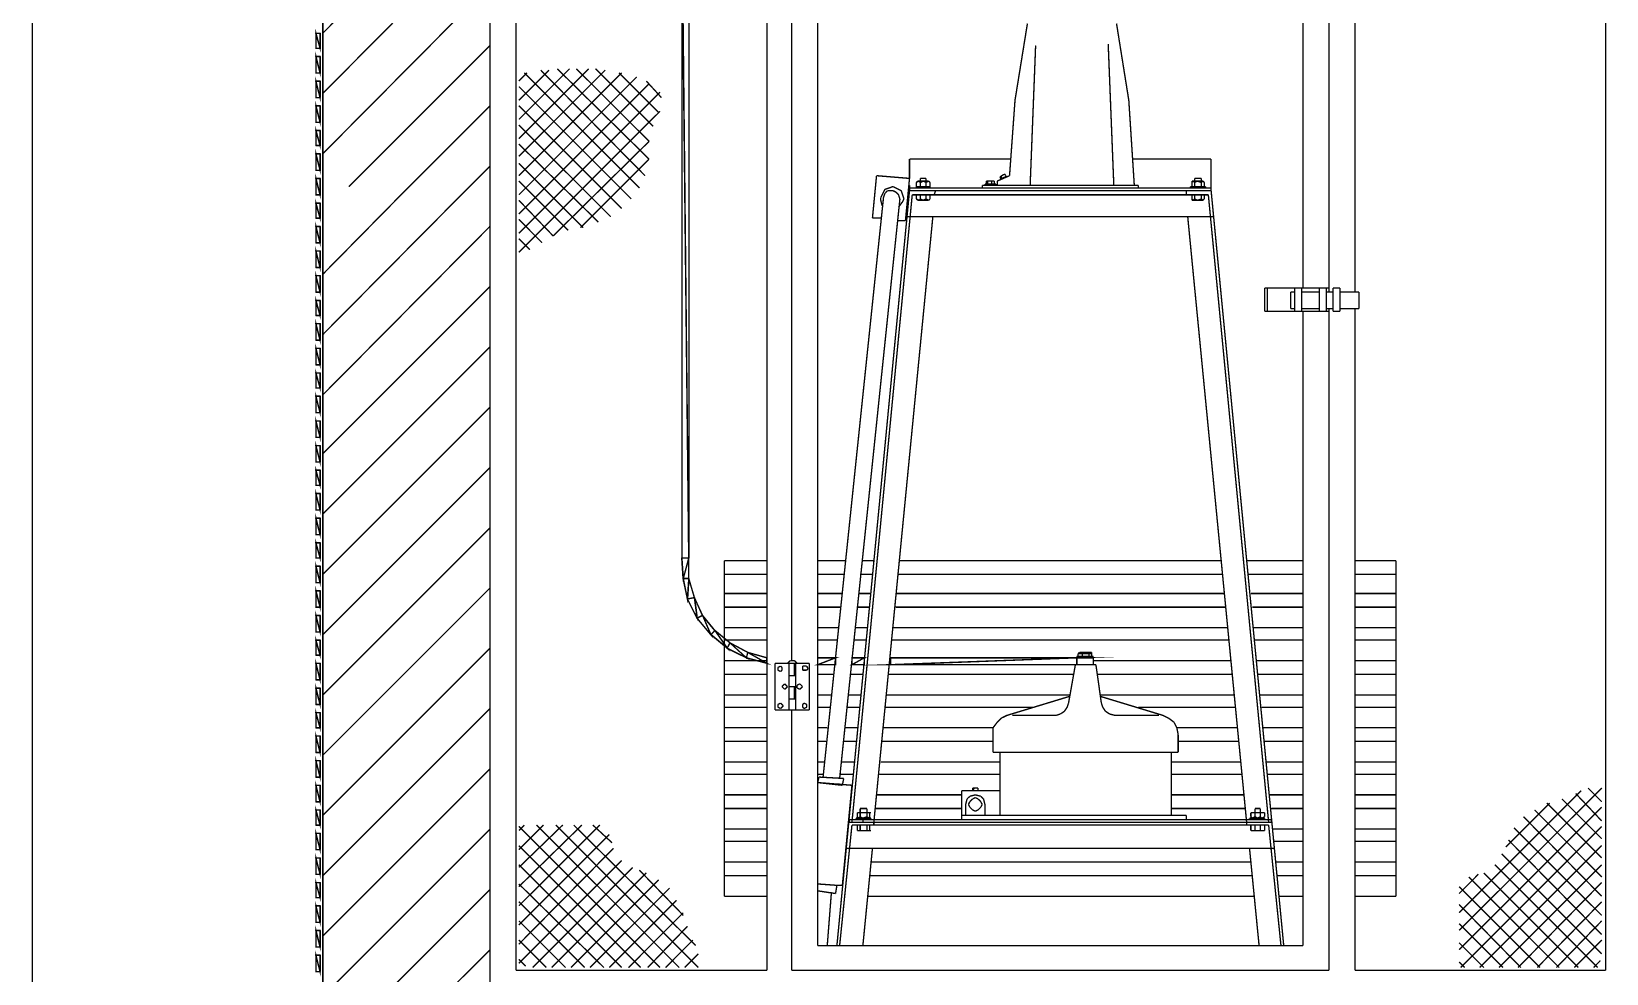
# Model space of a CAD drawing. Header units: metres. Extents: x -593 to 248, y 430 to 1024.
# Drawn here: x -291.3 to -242.57, y 571.13 to 600.28 of the extents above; entities that cross this region are included whole.
import ezdxf

# ---------------------------------------------------------------- set-up
doc = ezdxf.new("R2010")
doc.units = ezdxf.units.M
doc.header["$MEASUREMENT"] = 0
for name, color, linetype in [('C00-00-00-BLACK', 7, 'Continuous'), ('C00-7E-FF', 150, 'Continuous'), ('C00-FF-00', 3, 'Continuous'), ('CFF-00-00', 1, 'Continuous')]:
    doc.layers.add(name, color=color, linetype=linetype)

msp = doc.modelspace()

# ---------------------------------------------------------------- linework, layer by layer
at = {"layer": 'C00-00-00-BLACK', "const_width": 0.0423}
for points in [[(-277.111, 681.527), (-277.111, 568.349)], [(-282.284, 567.33), (-282.284, 670.039)], [(-276.303, 571.23), (-276.303, 621.504)], [(-268.543, 571.23), (-268.543, 621.504)], [(-250.348, 592.214), (-250.348, 621.504)], [(-242.588, 571.23), (-242.588, 621.504)], [(-251.155, 592.214), (-251.155, 612.73)], [(-266.974, 571.995), (-266.974, 611.922)], [(-251.959, 592.341), (-251.959, 611.922)], [(-282.284, 600.223), (-277.111, 605.437)], [(-282.284, 598.36), (-277.111, 603.573)], [(-267.778, 580.81), (-267.778, 603.234)], [(-282.284, 596.495), (-277.111, 601.707)], [(-260.868, 598.146), (-260.484, 600.522)], [(-257.347, 598.146), (-257.727, 600.522)], [(-257.811, 595.518), (-257.984, 599.884)], [(-281.479, 595.477), (-277.111, 599.842)], [(-260.399, 595.518), (-260.23, 599.842)], [(-274.057, 599.122), (-276.219, 596.961)], [(-274.65, 599.122), (-276.219, 597.554)], [(-273.547, 599.08), (-276.219, 596.41)], [(-275.287, 599.08), (-276.219, 598.146)], [(-273.038, 598.995), (-276.219, 595.814)], [(-275.965, 598.995), (-276.219, 598.741)], [(-276.049, 598.995), (-272.489, 595.434)], [(-275.541, 599.08), (-272.316, 595.814)], [(-275.031, 599.122), (-272.19, 596.326)], [(-274.439, 599.122), (-272.19, 596.876)], [(-273.846, 599.122), (-272.063, 597.341)], [(-273.123, 598.995), (-271.893, 597.765)], [(-272.573, 598.868), (-276.219, 595.222)], [(-272.19, 598.657), (-276.219, 594.629)], [(-276.219, 598.572), (-272.742, 595.095)], [(-272.274, 598.741), (-271.808, 598.23)], [(-279.613, 595.477), (-277.111, 597.977)], [(-271.851, 598.402), (-276.219, 594.034)], [(-276.219, 597.977), (-273.038, 594.799)], [(-261.037, 595.814), (-260.868, 598.146)], [(-257.177, 595.518), (-257.347, 598.146)], [(-271.851, 597.807), (-276.219, 593.442)], [(-276.219, 597.384), (-273.377, 594.545)], [(-276.219, 596.792), (-273.758, 594.376)], [(-272.19, 596.876), (-275.158, 593.95)], [(-277.746, 595.477), (-277.111, 596.111)], [(-276.219, 596.196), (-274.227, 594.204)], [(-272.19, 596.326), (-274.312, 594.204)], [(-260.995, 596.326), (-264.132, 596.326)], [(-264.132, 595.73), (-264.132, 596.326)], [(-257.219, 596.326), (-254.8, 596.326)], [(-254.8, 595.434), (-254.8, 596.326)], [(-276.219, 595.647), (-274.692, 594.12)], [(-265.152, 595.814), (-265.279, 594.503)], [(-264.132, 595.73), (-265.152, 595.814)], [(-264.132, 595.73), (-264.259, 594.418)], [(-264.132, 595.434), (-264.132, 595.518)], [(-263.879, 595.647), (-263.922, 595.604)], [(-263.836, 595.647), (-263.922, 595.604)], [(-263.922, 595.604), (-263.922, 595.477)], [(-263.537, 595.647), (-263.879, 595.647)], [(-263.795, 595.604), (-263.836, 595.647)], [(-263.795, 595.73), (-263.795, 595.647)], [(-263.622, 595.73), (-263.795, 595.73)], [(-263.706, 595.647), (-263.795, 595.604)], [(-263.795, 595.604), (-263.795, 595.477)], [(-263.622, 595.604), (-263.706, 595.647)], [(-263.622, 595.73), (-263.622, 595.647)], [(-263.537, 595.647), (-263.622, 595.604)], [(-263.622, 595.604), (-263.622, 595.477)], [(-263.496, 595.604), (-263.537, 595.647)], [(-263.496, 595.604), (-263.537, 595.647)], [(-263.496, 595.604), (-263.496, 595.477)], [(-261.883, 595.518), (-257.049, 595.518)], [(-261.883, 595.518), (-261.883, 595.434)], [(-261.799, 595.561), (-261.799, 595.518)], [(-261.799, 595.561), (-261.46, 595.561)], [(-261.757, 595.561), (-261.757, 595.647)], [(-261.757, 595.647), (-261.714, 595.647)], [(-261.714, 595.647), (-261.757, 595.647)], [(-261.757, 595.647), (-261.546, 595.647)], [(-261.714, 595.561), (-261.714, 595.647)], [(-261.714, 595.647), (-261.587, 595.647)], [(-261.587, 595.647), (-261.587, 595.561)], [(-261.503, 595.647), (-261.587, 595.647)], [(-261.503, 595.647), (-261.546, 595.647)], [(-261.503, 595.561), (-261.503, 595.647)], [(-261.46, 595.561), (-261.46, 595.518)], [(-261.418, 595.647), (-261.037, 595.814)], [(-261.418, 595.518), (-261.418, 595.647)], [(-261.334, 595.773), (-261.207, 595.857)], [(-261.291, 595.688), (-261.334, 595.773)], [(-261.291, 595.73), (-261.334, 595.773)], [(-261.334, 595.773), (-261.291, 595.773)], [(-261.291, 595.773), (-261.291, 595.814)], [(-261.291, 595.73), (-261.164, 595.773)], [(-261.291, 595.773), (-261.291, 595.73)], [(-261.164, 595.857), (-261.207, 595.857)], [(-261.207, 595.773), (-261.207, 595.73)], [(-261.207, 595.73), (-261.207, 595.773)], [(-261.164, 595.814), (-261.164, 595.857)], [(-261.121, 595.773), (-261.164, 595.814)], [(-257.049, 595.518), (-257.049, 595.434)], [(-255.396, 595.604), (-255.396, 595.647)], [(-255.354, 595.647), (-255.396, 595.604)], [(-255.055, 595.647), (-255.396, 595.647)], [(-255.396, 595.604), (-255.396, 595.477)], [(-255.311, 595.604), (-255.354, 595.647)], [(-255.311, 595.73), (-255.311, 595.647)], [(-255.099, 595.73), (-255.311, 595.73)], [(-255.227, 595.647), (-255.311, 595.604)], [(-255.311, 595.604), (-255.311, 595.477)], [(-255.099, 595.604), (-255.227, 595.647)], [(-255.099, 595.73), (-255.099, 595.647)], [(-255.055, 595.647), (-255.099, 595.604)], [(-255.099, 595.604), (-255.099, 595.477)], [(-255.013, 595.604), (-255.055, 595.647)], [(-255.013, 595.604), (-255.055, 595.647)], [(-255.013, 595.604), (-255.013, 595.477)], [(-282.284, 592.765), (-279.613, 595.477)], [(-282.284, 590.899), (-277.746, 595.477)], [(-275.158, 593.95), (-276.219, 595.052)], [(-264.937, 595.138), (-266.806, 577.207)], [(-264.132, 595.35), (-266.378, 571.995)], [(-264.429, 595.095), (-266.294, 577.164)], [(-264.048, 595.222), (-265.913, 575.807)], [(-264.894, 595.391), (-265.021, 595.138)], [(-265.021, 595.138), (-265.021, 595.052)], [(-265.021, 595.052), (-264.98, 594.884)], [(-264.894, 595.265), (-264.937, 595.138)], [(-264.641, 595.477), (-264.894, 595.391)], [(-264.81, 595.35), (-264.894, 595.265)], [(-264.641, 595.35), (-264.81, 595.35)], [(-264.387, 595.35), (-264.641, 595.477)], [(-264.557, 595.307), (-264.641, 595.35)], [(-264.471, 595.222), (-264.557, 595.307)], [(-264.429, 595.095), (-264.471, 595.222)], [(-264.471, 594.841), (-264.345, 595.011)], [(-264.302, 595.095), (-264.387, 595.35)], [(-264.345, 595.011), (-264.302, 595.095)], [(-254.8, 595.434), (-264.132, 595.434)], [(-264.132, 595.434), (-264.132, 595.35)], [(-254.8, 595.35), (-264.132, 595.35)], [(-254.886, 595.222), (-264.048, 595.222)], [(-263.922, 595.477), (-263.879, 595.477)], [(-263.922, 595.477), (-263.836, 595.477)], [(-263.922, 595.477), (-263.922, 595.434)], [(-263.496, 595.477), (-263.922, 595.477)], [(-263.922, 595.222), (-263.496, 595.222)], [(-263.922, 595.095), (-263.922, 595.222)], [(-263.879, 595.052), (-263.922, 595.095)], [(-263.922, 595.095), (-263.836, 595.052)], [(-263.879, 595.052), (-263.537, 595.052)], [(-263.836, 595.477), (-263.795, 595.477)], [(-263.836, 595.052), (-263.795, 595.095)], [(-263.795, 595.477), (-263.706, 595.477)], [(-263.795, 595.095), (-263.795, 595.222)], [(-263.795, 595.095), (-263.706, 595.052)], [(-263.706, 595.477), (-263.622, 595.477)], [(-263.706, 595.052), (-263.622, 595.095)], [(-263.622, 595.477), (-263.537, 595.477)], [(-263.622, 595.095), (-263.622, 595.222)], [(-263.622, 595.095), (-263.537, 595.052)], [(-263.496, 595.477), (-263.537, 595.477)], [(-263.537, 595.477), (-263.496, 595.477)], [(-263.496, 595.095), (-263.537, 595.052)], [(-263.537, 595.052), (-263.496, 595.095)], [(-263.496, 595.477), (-263.496, 595.434)], [(-263.496, 595.095), (-263.496, 595.222)], [(-263.326, 595.35), (-263.367, 595.222)], [(-255.565, 595.35), (-255.565, 595.222)], [(-254.97, 595.477), (-255.438, 595.477)], [(-255.438, 595.477), (-255.438, 595.434)], [(-255.396, 595.477), (-255.354, 595.477)], [(-255.396, 595.477), (-255.354, 595.477)], [(-255.396, 595.222), (-255.013, 595.222)], [(-255.396, 595.095), (-255.396, 595.222)], [(-255.396, 595.095), (-255.354, 595.052)], [(-255.396, 595.095), (-255.396, 595.052)], [(-255.055, 595.052), (-255.396, 595.052)], [(-255.354, 595.477), (-255.311, 595.477)], [(-255.354, 595.052), (-255.311, 595.095)], [(-255.311, 595.477), (-255.227, 595.477)], [(-255.311, 595.095), (-255.311, 595.222)], [(-255.311, 595.095), (-255.227, 595.052)], [(-255.227, 595.477), (-255.099, 595.477)], [(-255.227, 595.052), (-255.099, 595.095)], [(-255.099, 595.477), (-255.055, 595.477)], [(-255.099, 595.095), (-255.099, 595.222)], [(-255.099, 595.095), (-255.055, 595.052)], [(-255.013, 595.477), (-255.055, 595.477)], [(-255.055, 595.477), (-255.013, 595.477)], [(-255.055, 595.052), (-255.013, 595.095)], [(-255.013, 595.095), (-255.055, 595.052)], [(-255.013, 595.095), (-255.013, 595.222)], [(-254.97, 595.477), (-254.97, 595.434)], [(-254.886, 595.222), (-253.02, 575.807)], [(-254.8, 595.434), (-254.8, 595.35)], [(-254.8, 595.35), (-252.554, 571.995)], [(-263.41, 594.545), (-265.236, 575.807)], [(-254.716, 594.545), (-264.218, 594.545)], [(-255.524, 594.545), (-253.701, 575.807)], [(-282.284, 589.033), (-277.111, 594.249)], [(-276.219, 594.46), (-275.5, 593.738)], [(-265.021, 594.503), (-265.279, 594.503)], [(-264.259, 594.418), (-264.514, 594.418)], [(-276.219, 593.865), (-275.88, 593.527)], [(-282.284, 587.212), (-277.111, 592.383)], [(-251.155, 592.341), (-253.147, 592.341)], [(-253.147, 592.341), (-253.147, 591.618)], [(-253.062, 592.341), (-253.062, 591.618)], [(-252.343, 592.214), (-252.343, 591.704)], [(-252.216, 592.214), (-252.343, 592.214)], [(-252.216, 592.341), (-252.216, 591.618)], [(-252.002, 592.341), (-252.002, 591.618)], [(-251.452, 592.214), (-252.002, 592.214)], [(-251.452, 591.618), (-251.452, 592.341)], [(-251.452, 592.341), (-251.239, 592.341)], [(-251.239, 592.341), (-251.239, 591.618)], [(-251.029, 592.214), (-251.239, 592.214)], [(-250.816, 592.341), (-251.029, 592.341)], [(-251.029, 592.341), (-251.029, 591.618)], [(-250.816, 592.341), (-250.816, 591.618)], [(-250.221, 592.214), (-250.816, 592.214)], [(-250.221, 592.214), (-250.221, 591.704)], [(-251.155, 591.618), (-253.147, 591.618)], [(-252.216, 591.704), (-252.343, 591.704)], [(-251.452, 591.704), (-252.002, 591.704)], [(-251.959, 571.995), (-251.959, 591.618)], [(-251.239, 591.618), (-251.452, 591.618)], [(-251.029, 591.704), (-251.239, 591.704)], [(-251.155, 571.23), (-251.155, 591.704)], [(-250.816, 591.618), (-251.029, 591.618)], [(-250.221, 591.704), (-250.816, 591.704)], [(-250.348, 571.23), (-250.348, 591.704)], [(-282.284, 585.346), (-277.111, 590.519)], [(-282.284, 583.48), (-277.111, 588.653)], [(-282.284, 581.615), (-277.111, 586.787)], [(-282.284, 579.749), (-277.111, 584.922)], [(-268.543, 583.904), (-269.858, 583.904)], [(-269.858, 583.904), (-269.858, 573.519)], [(-266.125, 583.904), (-266.974, 583.904)], [(-265.236, 583.904), (-265.616, 583.904)], [(-254.463, 583.904), (-264.429, 583.904)], [(-251.959, 583.904), (-253.701, 583.904)], [(-249.076, 583.904), (-250.348, 583.904)], [(-249.076, 573.519), (-249.076, 583.904)], [(-282.284, 577.885), (-277.111, 583.057)], [(-282.284, 576.022), (-277.111, 581.192)], [(-266.974, 580.684), (-266.974, 580.896)], [(-258.958, 580.937), (-258.449, 580.937)], [(-258.958, 580.937), (-258.958, 580.684)], [(-258.958, 580.896), (-258.449, 580.896)], [(-258.958, 580.684), (-258.958, 580.896)], [(-258.915, 581.023), (-258.872, 581.064)], [(-258.831, 581.064), (-258.915, 581.023)], [(-258.915, 581.023), (-258.915, 580.937)], [(-258.915, 581.023), (-258.492, 581.023)], [(-258.872, 581.064), (-258.492, 581.064)], [(-258.788, 581.023), (-258.831, 581.064)], [(-258.703, 581.064), (-258.788, 581.023)], [(-258.788, 581.023), (-258.788, 580.937)], [(-258.576, 581.023), (-258.703, 581.064)], [(-258.535, 581.064), (-258.576, 581.023)], [(-258.576, 581.023), (-258.576, 580.937)], [(-258.492, 581.023), (-258.535, 581.064)], [(-258.492, 581.064), (-258.492, 581.023)], [(-258.492, 581.023), (-258.492, 580.937)], [(-258.449, 580.937), (-258.449, 580.684)], [(-268.29, 580.726), (-268.29, 579.284)], [(-268.29, 580.726), (-267.229, 580.726)], [(-268.12, 580.641), (-268.204, 580.599)], [(-268.204, 580.599), (-268.204, 580.557)], [(-268.204, 580.557), (-268.204, 580.514)], [(-268.204, 580.514), (-268.12, 580.471)], [(-268.078, 580.599), (-268.12, 580.641)], [(-268.12, 580.471), (-268.078, 580.514)], [(-268.078, 580.557), (-268.078, 580.599)], [(-268.078, 580.514), (-268.078, 580.557)], [(-267.821, 580.81), (-267.905, 580.726)], [(-267.905, 580.726), (-267.609, 580.726)], [(-267.864, 580.726), (-267.864, 579.284)], [(-267.695, 580.81), (-267.821, 580.81)], [(-267.609, 580.726), (-267.695, 580.81)], [(-267.695, 580.726), (-267.695, 580.345)], [(-267.652, 580.726), (-267.652, 579.284)], [(-267.356, 580.641), (-267.439, 580.641)], [(-267.439, 580.641), (-267.439, 580.557)], [(-267.439, 580.557), (-267.439, 580.514)], [(-267.439, 580.514), (-267.356, 580.514)], [(-267.313, 580.641), (-267.356, 580.641)], [(-267.356, 580.514), (-267.313, 580.514)], [(-267.27, 580.557), (-267.313, 580.641)], [(-267.313, 580.514), (-267.27, 580.557)], [(-267.229, 580.726), (-267.229, 579.284)], [(-259.211, 579.496), (-259, 580.684)], [(-259, 580.684), (-258.365, 580.684)], [(-258.365, 580.684), (-258.196, 579.496)], [(-268.035, 580.048), (-268.078, 580.004)], [(-268.078, 580.004), (-268.035, 579.962)], [(-267.991, 580.091), (-268.035, 580.048)], [(-268.035, 579.962), (-267.991, 579.919)], [(-267.948, 580.048), (-267.991, 580.091)], [(-267.991, 579.919), (-267.948, 579.962)], [(-267.905, 580.004), (-267.948, 580.048)], [(-267.948, 579.962), (-267.905, 580.004)], [(-267.864, 580.345), (-267.652, 580.345)], [(-267.864, 580.345), (-267.864, 580.004)], [(-267.864, 580.004), (-267.652, 580.004)], [(-267.695, 580.004), (-267.695, 579.623)], [(-267.525, 580.091), (-267.609, 580.048)], [(-267.609, 580.048), (-267.609, 580.004)], [(-267.609, 580.004), (-267.609, 579.962)], [(-267.609, 579.962), (-267.525, 579.919)], [(-267.482, 580.048), (-267.525, 580.091)], [(-267.525, 579.919), (-267.482, 579.962)], [(-267.439, 580.004), (-267.482, 580.048)], [(-267.482, 579.962), (-267.439, 580.004)], [(-268.12, 579.496), (-268.204, 579.453)], [(-268.204, 579.453), (-268.204, 579.41)], [(-268.204, 579.41), (-268.204, 579.369)], [(-268.078, 579.453), (-268.12, 579.496)], [(-268.035, 579.41), (-268.078, 579.453)], [(-268.078, 579.369), (-268.035, 579.41)], [(-267.864, 579.623), (-267.652, 579.623)], [(-267.864, 579.623), (-267.864, 579.284)], [(-267.398, 579.496), (-267.439, 579.453)], [(-267.439, 579.453), (-267.439, 579.41)], [(-267.439, 579.41), (-267.439, 579.369)], [(-267.313, 579.453), (-267.398, 579.496)], [(-267.313, 579.41), (-267.313, 579.453)], [(-267.313, 579.369), (-267.313, 579.41)], [(-261.121, 579.114), (-259.169, 579.707)], [(-259.254, 579.369), (-259.211, 579.496)], [(-258.238, 579.707), (-256.286, 579.114)], [(-258.196, 579.496), (-258.153, 579.369)], [(-282.284, 574.156), (-277.111, 579.326)], [(-268.29, 579.284), (-267.229, 579.284)], [(-268.204, 579.369), (-268.12, 579.326)], [(-268.12, 579.326), (-268.078, 579.369)], [(-267.778, 571.23), (-267.778, 579.284)], [(-267.439, 579.369), (-267.398, 579.326)], [(-267.398, 579.326), (-267.313, 579.369)], [(-261.291, 579.03), (-261.418, 578.903)], [(-261.121, 579.114), (-261.291, 579.03)], [(-260.952, 579.114), (-259.596, 579.114)], [(-259.596, 579.114), (-259.468, 579.157)], [(-259.468, 579.157), (-259.338, 579.242)], [(-259.338, 579.242), (-259.254, 579.369)], [(-258.153, 579.369), (-258.069, 579.242)], [(-258.069, 579.242), (-257.94, 579.157)], [(-257.94, 579.157), (-257.77, 579.114)], [(-257.77, 579.114), (-256.412, 579.114)], [(-256.116, 579.03), (-256.286, 579.114)], [(-255.947, 578.903), (-256.116, 579.03)], [(-261.418, 578.903), (-261.546, 578.734)], [(-261.546, 578.734), (-261.546, 578.522)], [(-261.546, 578.522), (-261.546, 577.969)], [(-255.861, 578.734), (-255.947, 578.903)], [(-255.82, 578.522), (-255.861, 578.734)], [(-255.82, 578.522), (-255.82, 577.969)], [(-261.546, 577.969), (-255.82, 577.969)], [(-261.334, 577.969), (-261.334, 576.022)], [(-256.031, 577.969), (-256.031, 576.022)], [(-282.284, 572.292), (-277.111, 577.46)], [(-266.933, 577.207), (-266.974, 577.037)], [(-265.913, 576.953), (-266.974, 577.037)], [(-266.974, 577.037), (-266.21, 576.953)], [(-266.168, 577.164), (-266.933, 577.207)], [(-266.337, 576.995), (-266.294, 576.995)], [(-266.21, 576.953), (-266.168, 577.164)], [(-265.913, 576.953), (-266.21, 573.857)], [(-261.334, 576.784), (-262.521, 576.784)], [(-262.521, 576.022), (-262.521, 576.784)], [(-262.352, 576.53), (-262.394, 576.361)], [(-262.265, 576.614), (-262.352, 576.53)], [(-262.096, 576.657), (-262.265, 576.614)], [(-262.18, 576.53), (-262.265, 576.445)], [(-262.18, 576.868), (-262.18, 576.784)], [(-262.18, 576.868), (-262.18, 576.827)], [(-262.01, 576.868), (-262.18, 576.868)], [(-262.18, 576.827), (-262.138, 576.827)], [(-262.096, 576.571), (-262.18, 576.53)], [(-262.138, 576.827), (-262.138, 576.868)], [(-261.926, 576.614), (-262.096, 576.657)], [(-262.01, 576.53), (-262.096, 576.571)], [(-262.01, 576.868), (-262.01, 576.784)], [(-261.926, 576.445), (-262.01, 576.53)], [(-261.842, 576.53), (-261.926, 576.614)], [(-261.799, 576.361), (-261.842, 576.53)], [(-247.126, 572.461), (-242.715, 576.868)], [(-247.126, 573.011), (-243.35, 576.784)], [(-242.715, 575.3), (-243.946, 576.53)], [(-242.715, 575.85), (-243.52, 576.698)], [(-242.715, 576.445), (-243.138, 576.868)], [(-265.745, 576.106), (-265.702, 576.106)], [(-265.702, 576.106), (-265.745, 576.106)], [(-265.745, 576.106), (-265.745, 575.979)], [(-265.363, 576.106), (-265.745, 576.106)], [(-265.659, 576.106), (-265.702, 576.106)], [(-265.659, 576.106), (-265.659, 576.234)], [(-265.659, 576.234), (-265.448, 576.234)], [(-265.575, 576.106), (-265.659, 576.106)], [(-265.659, 576.106), (-265.659, 575.979)], [(-265.448, 576.106), (-265.575, 576.106)], [(-265.448, 576.234), (-265.448, 576.106)], [(-265.406, 576.106), (-265.448, 576.106)], [(-265.448, 576.106), (-265.448, 575.979)], [(-265.363, 576.106), (-265.406, 576.106)], [(-265.363, 576.106), (-265.32, 576.106)], [(-265.363, 576.106), (-265.363, 575.979)], [(-262.521, 576.022), (-262.521, 575.892)], [(-262.521, 576.022), (-255.565, 576.022)], [(-262.394, 576.361), (-262.394, 576.022)], [(-262.265, 576.445), (-262.309, 576.361)], [(-262.309, 576.361), (-262.265, 576.275)], [(-262.265, 576.275), (-262.18, 576.191)], [(-262.18, 576.191), (-262.096, 576.148)], [(-262.096, 576.148), (-262.01, 576.191)], [(-262.01, 576.191), (-261.926, 576.275)], [(-261.883, 576.361), (-261.926, 576.445)], [(-261.926, 576.275), (-261.883, 576.361)], [(-261.799, 576.361), (-261.799, 576.022)], [(-255.565, 576.022), (-255.565, 575.892)], [(-253.571, 576.106), (-253.571, 575.979)], [(-253.528, 576.106), (-253.571, 576.106)], [(-253.571, 576.106), (-253.528, 576.106)], [(-253.189, 576.106), (-253.528, 576.106)], [(-253.444, 576.106), (-253.528, 576.106)], [(-253.275, 576.234), (-253.444, 576.234)], [(-253.444, 576.234), (-253.444, 576.106)], [(-253.444, 576.106), (-253.444, 575.979)], [(-253.359, 576.106), (-253.444, 576.106)], [(-253.275, 576.106), (-253.359, 576.106)], [(-253.275, 576.234), (-253.275, 576.106)], [(-253.275, 576.106), (-253.275, 575.979)], [(-253.232, 576.106), (-253.275, 576.106)], [(-253.147, 576.106), (-253.232, 576.106)], [(-253.147, 576.106), (-253.189, 576.106)], [(-253.147, 576.106), (-253.147, 575.979)], [(-247.126, 571.866), (-242.715, 576.275)], [(-245.683, 575.045), (-244.326, 576.402)], [(-242.715, 574.115), (-244.792, 576.191)], [(-242.715, 574.707), (-244.411, 576.402)], [(-282.284, 570.426), (-277.111, 575.596)], [(-276.219, 573.223), (-273.716, 575.723)], [(-276.219, 574.961), (-275.457, 575.723)], [(-276.219, 574.411), (-274.862, 575.723)], [(-276.219, 573.816), (-274.269, 575.723)], [(-276.219, 575.553), (-276.049, 575.723)], [(-276.219, 575.68), (-271.851, 571.314)], [(-275.669, 575.723), (-271.258, 571.314)], [(-275.074, 575.723), (-270.663, 571.314)], [(-274.523, 575.723), (-270.747, 571.995)], [(-273.93, 575.723), (-273.335, 575.173)], [(-265.913, 575.723), (-266.294, 571.995)], [(-265.998, 575.807), (-265.998, 575.892)], [(-265.193, 575.892), (-265.998, 575.892)], [(-265.236, 575.807), (-265.998, 575.807)], [(-253.02, 575.723), (-265.913, 575.723)], [(-265.786, 575.935), (-265.786, 575.892)], [(-265.32, 575.935), (-265.786, 575.935)], [(-265.745, 575.935), (-265.745, 575.979)], [(-265.745, 575.979), (-265.702, 575.935)], [(-265.745, 575.553), (-265.745, 575.723)], [(-265.745, 575.723), (-265.363, 575.723)], [(-265.745, 575.553), (-265.363, 575.553)], [(-265.745, 575.553), (-265.702, 575.553)], [(-265.745, 575.553), (-265.702, 575.553)], [(-265.702, 575.935), (-265.659, 575.979)], [(-265.702, 575.553), (-265.659, 575.553)], [(-265.659, 575.979), (-265.575, 575.935)], [(-265.659, 575.553), (-265.659, 575.723)], [(-265.659, 575.553), (-265.575, 575.553)], [(-265.575, 575.935), (-265.448, 575.979)], [(-265.575, 575.807), (-265.575, 575.892)], [(-265.575, 575.553), (-265.448, 575.553)], [(-265.448, 575.979), (-265.406, 575.935)], [(-265.448, 575.553), (-265.448, 575.723)], [(-265.448, 575.553), (-265.406, 575.553)], [(-265.406, 575.935), (-265.363, 575.979)], [(-265.406, 575.553), (-265.363, 575.553)], [(-265.363, 575.979), (-265.363, 575.935)], [(-265.363, 575.553), (-265.363, 575.723)], [(-265.363, 575.553), (-265.32, 575.553)], [(-265.32, 575.935), (-265.32, 575.892)], [(-253.701, 575.807), (-265.236, 575.807)], [(-265.236, 575.807), (-265.236, 575.723)], [(-253.701, 575.892), (-265.193, 575.892)], [(-252.936, 575.892), (-253.701, 575.892)], [(-253.701, 575.807), (-253.701, 575.723)], [(-252.936, 575.807), (-253.701, 575.807)], [(-253.612, 575.935), (-253.612, 575.892)], [(-253.147, 575.935), (-253.612, 575.935)], [(-253.571, 575.979), (-253.528, 575.935)], [(-253.528, 575.935), (-253.571, 575.979)], [(-253.571, 575.553), (-253.571, 575.723)], [(-253.571, 575.723), (-253.147, 575.723)], [(-253.571, 575.553), (-253.528, 575.553)], [(-253.571, 575.553), (-253.528, 575.553)], [(-253.528, 575.935), (-253.444, 575.979)], [(-253.528, 575.553), (-253.189, 575.553)], [(-253.528, 575.553), (-253.444, 575.553)], [(-253.444, 575.979), (-253.359, 575.935)], [(-253.444, 575.553), (-253.444, 575.723)], [(-253.444, 575.553), (-253.359, 575.553)], [(-253.359, 575.935), (-253.275, 575.979)], [(-253.359, 575.553), (-253.275, 575.553)], [(-253.275, 575.979), (-253.232, 575.935)], [(-253.275, 575.553), (-253.275, 575.723)], [(-253.275, 575.553), (-253.232, 575.553)], [(-253.232, 575.935), (-253.147, 575.979)], [(-253.232, 575.553), (-253.147, 575.553)], [(-253.147, 575.979), (-253.189, 575.935)], [(-253.147, 575.553), (-253.189, 575.553)], [(-253.147, 575.935), (-253.147, 575.892)], [(-253.147, 575.553), (-253.147, 575.723)], [(-253.02, 575.723), (-252.639, 571.995)], [(-252.936, 575.807), (-252.936, 575.892)], [(-247.083, 571.314), (-242.715, 575.68)], [(-242.715, 572.927), (-245.43, 575.639)], [(-242.715, 573.519), (-245.133, 575.979)], [(-276.219, 572.629), (-273.42, 575.426)], [(-276.219, 575.087), (-272.446, 571.314)], [(-246.491, 571.314), (-242.715, 575.087)], [(-242.715, 572.333), (-245.599, 575.257)], [(-276.219, 572.036), (-273.292, 575.003)], [(-276.219, 571.441), (-273.038, 574.622)], [(-252.85, 575.003), (-266.082, 575.003)], [(-265.279, 575.003), (-265.575, 571.995)], [(-253.612, 575.003), (-253.316, 571.995)], [(-242.715, 571.737), (-245.81, 574.834)], [(-276.219, 574.495), (-273.038, 571.314)], [(-275.796, 571.314), (-272.699, 574.411)], [(-275.201, 571.314), (-272.274, 574.241)], [(-272.489, 574.325), (-271.131, 572.927)], [(-247.126, 573.603), (-246.532, 574.199)], [(-244.03, 571.314), (-246.829, 574.115)], [(-243.434, 571.314), (-246.361, 574.241)], [(-242.842, 571.314), (-246.022, 574.495)], [(-245.895, 571.314), (-242.715, 574.495)], [(-282.284, 568.561), (-277.111, 573.73)], [(-276.219, 573.9), (-273.588, 571.314)], [(-274.608, 571.314), (-271.893, 574.029)], [(-274.016, 571.314), (-271.554, 573.773)], [(-266.378, 573.857), (-266.974, 573.9)], [(-266.974, 573.687), (-266.421, 573.603)], [(-266.548, 573.646), (-266.677, 571.995)], [(-266.421, 573.603), (-266.378, 573.857)], [(-266.21, 573.857), (-266.378, 573.857)], [(-244.622, 571.314), (-247.126, 573.816)], [(-245.303, 571.314), (-242.715, 573.945)], [(-276.219, 573.35), (-274.184, 571.314)], [(-273.42, 571.314), (-271.342, 573.391)], [(-268.543, 573.519), (-269.858, 573.519)], [(-253.486, 573.519), (-265.448, 573.519)], [(-251.959, 573.519), (-252.682, 573.519)], [(-249.076, 573.519), (-250.348, 573.519)], [(-245.217, 571.314), (-247.126, 573.264)], [(-244.708, 571.314), (-242.715, 573.35)], [(-276.219, 572.757), (-274.776, 571.314)], [(-272.826, 571.314), (-271.131, 573.011)], [(-272.231, 571.314), (-271.005, 572.588)], [(-245.769, 571.314), (-247.126, 572.672)], [(-244.115, 571.314), (-242.715, 572.757)], [(-276.219, 572.165), (-275.372, 571.314)], [(-271.681, 571.314), (-270.832, 572.165)], [(-243.564, 571.314), (-242.715, 572.165)], [(-280.63, 568.349), (-277.111, 571.866)], [(-271.089, 571.314), (-270.663, 571.737)], [(-251.959, 571.995), (-266.974, 571.995)], [(-246.361, 571.314), (-247.126, 572.079)], [(-268.543, 571.23), (-276.303, 571.23)], [(-276.219, 571.569), (-276.007, 571.357)], [(-251.155, 571.23), (-267.778, 571.23)], [(-242.588, 571.23), (-250.348, 571.23)], [(-246.956, 571.314), (-247.126, 571.484)], [(-242.968, 571.314), (-242.758, 571.527)]]:
    msp.add_lwpolyline(points, dxfattribs=at)
at = {"layer": 'C00-7E-FF', "const_width": 0.0423}
msp.add_lwpolyline([(-291.277, 568.857), (-291.277, 613.492)], dxfattribs=at)
at = {"layer": 'C00-FF-00', "const_width": 0.0423}
for points in [[(-282.497, 599.757), (-282.37, 599.757), (-282.497, 600.223), (-282.497, 599.757)], [(-282.37, 599.757), (-282.497, 600.223), (-282.37, 600.223), (-282.37, 599.757)], [(-282.37, 598.995), (-282.497, 599.503), (-282.37, 599.503), (-282.37, 598.995)], [(-282.497, 598.995), (-282.37, 598.995), (-282.497, 599.503), (-282.497, 598.995)], [(-282.497, 598.23), (-282.37, 598.23), (-282.497, 598.739), (-282.497, 598.23)], [(-282.37, 598.23), (-282.497, 598.739), (-282.37, 598.739), (-282.37, 598.23)], [(-282.37, 597.468), (-282.497, 597.977), (-282.37, 597.977), (-282.37, 597.468)], [(-282.497, 597.468), (-282.37, 597.468), (-282.497, 597.977), (-282.497, 597.468)], [(-282.37, 596.749), (-282.497, 597.215), (-282.37, 597.215), (-282.37, 596.749)], [(-282.497, 596.749), (-282.37, 596.749), (-282.497, 597.215), (-282.497, 596.749)], [(-282.37, 595.984), (-282.497, 596.492), (-282.37, 596.492), (-282.37, 595.984)], [(-282.497, 595.984), (-282.37, 595.984), (-282.497, 596.492), (-282.497, 595.984)], [(-282.37, 595.222), (-282.497, 595.73), (-282.37, 595.73), (-282.37, 595.222)], [(-282.497, 595.222), (-282.37, 595.222), (-282.497, 595.73), (-282.497, 595.222)], [(-282.497, 594.503), (-282.37, 594.503), (-282.497, 594.968), (-282.497, 594.503)], [(-282.37, 594.503), (-282.497, 594.968), (-282.37, 594.968), (-282.37, 594.503)], [(-282.37, 593.738), (-282.497, 594.246), (-282.37, 594.246), (-282.37, 593.738)], [(-282.497, 593.738), (-282.37, 593.738), (-282.497, 594.246), (-282.497, 593.738)], [(-282.497, 592.976), (-282.37, 592.976), (-282.497, 593.484), (-282.497, 592.976)], [(-282.37, 592.976), (-282.497, 593.484), (-282.37, 593.484), (-282.37, 592.976)], [(-282.37, 592.214), (-282.497, 592.722), (-282.37, 592.722), (-282.37, 592.214)], [(-282.497, 592.214), (-282.37, 592.214), (-282.497, 592.722), (-282.497, 592.214)], [(-282.497, 591.491), (-282.37, 591.491), (-282.497, 591.957), (-282.497, 591.491)], [(-282.37, 591.491), (-282.497, 591.957), (-282.37, 591.957), (-282.37, 591.491)], [(-282.37, 590.729), (-282.497, 591.238), (-282.37, 591.238), (-282.37, 590.729)], [(-282.497, 590.729), (-282.37, 590.729), (-282.497, 591.238), (-282.497, 590.729)], [(-282.497, 589.965), (-282.37, 589.965), (-282.497, 590.473), (-282.497, 589.965)], [(-282.37, 589.965), (-282.497, 590.473), (-282.37, 590.473), (-282.37, 589.965)], [(-282.37, 589.245), (-282.497, 589.711), (-282.37, 589.711), (-282.37, 589.245)], [(-282.497, 589.245), (-282.37, 589.245), (-282.497, 589.711), (-282.497, 589.245)], [(-282.37, 588.483), (-282.497, 588.992), (-282.37, 588.992), (-282.37, 588.483)], [(-282.497, 588.483), (-282.37, 588.483), (-282.497, 588.992), (-282.497, 588.483)], [(-282.37, 587.719), (-282.497, 588.227), (-282.37, 588.227), (-282.37, 587.719)], [(-282.497, 587.719), (-282.37, 587.719), (-282.497, 588.227), (-282.497, 587.719)], [(-282.37, 586.957), (-282.497, 587.465), (-282.37, 587.465), (-282.37, 586.957)], [(-282.497, 586.957), (-282.37, 586.957), (-282.497, 587.465), (-282.497, 586.957)], [(-282.497, 586.237), (-282.37, 586.237), (-282.497, 586.703), (-282.497, 586.237)], [(-282.37, 586.237), (-282.497, 586.703), (-282.37, 586.703), (-282.37, 586.237)], [(-282.37, 585.472), (-282.497, 585.981), (-282.37, 585.981), (-282.37, 585.472)], [(-282.497, 585.472), (-282.37, 585.472), (-282.497, 585.981), (-282.497, 585.472)], [(-282.497, 584.71), (-282.37, 584.71), (-282.497, 585.219), (-282.497, 584.71)], [(-282.37, 584.71), (-282.497, 585.219), (-282.37, 585.219), (-282.37, 584.71)], [(-282.37, 583.988), (-282.497, 584.454), (-282.37, 584.454), (-282.37, 583.988)], [(-282.497, 583.988), (-282.37, 583.988), (-282.497, 584.454), (-282.497, 583.988)], [(-282.497, 583.226), (-282.37, 583.226), (-282.497, 583.735), (-282.497, 583.226)], [(-282.37, 583.226), (-282.497, 583.735), (-282.37, 583.735), (-282.37, 583.226)], [(-282.37, 582.464), (-282.497, 582.973), (-282.37, 582.973), (-282.37, 582.464)], [(-282.497, 582.464), (-282.37, 582.464), (-282.497, 582.973), (-282.497, 582.464)], [(-282.497, 581.699), (-282.37, 581.699), (-282.497, 582.208), (-282.497, 581.699)], [(-282.37, 581.699), (-282.497, 582.208), (-282.37, 582.208), (-282.37, 581.699)], [(-282.37, 580.98), (-282.497, 581.446), (-282.37, 581.446), (-282.37, 580.98)], [(-282.497, 580.98), (-282.37, 580.98), (-282.497, 581.446), (-282.497, 580.98)], [(-282.497, 580.218), (-282.37, 580.218), (-282.497, 580.726), (-282.497, 580.218)], [(-282.37, 580.218), (-282.497, 580.726), (-282.37, 580.726), (-282.37, 580.218)], [(-282.37, 579.453), (-282.497, 579.962), (-282.37, 579.962), (-282.37, 579.453)], [(-282.497, 579.453), (-282.37, 579.453), (-282.497, 579.962), (-282.497, 579.453)], [(-282.37, 578.734), (-282.497, 579.2), (-282.37, 579.2), (-282.37, 578.734)], [(-282.497, 578.734), (-282.37, 578.734), (-282.497, 579.2), (-282.497, 578.734)], [(-282.37, 577.969), (-282.497, 578.478), (-282.37, 578.478), (-282.37, 577.969)], [(-282.497, 577.969), (-282.37, 577.969), (-282.497, 578.478), (-282.497, 577.969)], [(-282.37, 577.207), (-282.497, 577.716), (-282.37, 577.716), (-282.37, 577.207)], [(-282.497, 577.207), (-282.37, 577.207), (-282.497, 577.716), (-282.497, 577.207)], [(-282.497, 576.445), (-282.37, 576.445), (-282.497, 576.953), (-282.497, 576.445)], [(-282.37, 576.445), (-282.497, 576.953), (-282.37, 576.953), (-282.37, 576.445)], [(-282.37, 575.723), (-282.497, 576.188), (-282.37, 576.188), (-282.37, 575.723)], [(-282.497, 575.723), (-282.37, 575.723), (-282.497, 576.188), (-282.497, 575.723)], [(-282.497, 574.961), (-282.37, 574.961), (-282.497, 575.469), (-282.497, 574.961)], [(-282.37, 574.961), (-282.497, 575.469), (-282.37, 575.469), (-282.37, 574.961)], [(-282.37, 574.199), (-282.497, 574.707), (-282.37, 574.707), (-282.37, 574.199)], [(-282.497, 574.199), (-282.37, 574.199), (-282.497, 574.707), (-282.497, 574.199)], [(-282.497, 573.477), (-282.37, 573.477), (-282.497, 573.942), (-282.497, 573.477)], [(-282.37, 573.477), (-282.497, 573.942), (-282.37, 573.942), (-282.37, 573.477)], [(-282.37, 572.715), (-282.497, 573.223), (-282.37, 573.223), (-282.37, 572.715)], [(-282.497, 572.715), (-282.37, 572.715), (-282.497, 573.223), (-282.497, 572.715)], [(-282.497, 571.953), (-282.37, 571.953), (-282.497, 572.461), (-282.497, 571.953)], [(-282.37, 571.953), (-282.497, 572.461), (-282.37, 572.461), (-282.37, 571.953)], [(-282.37, 571.188), (-282.497, 571.696), (-282.37, 571.696), (-282.37, 571.188)], [(-282.497, 571.188), (-282.37, 571.188), (-282.497, 571.696), (-282.497, 571.188)]]:
    msp.add_lwpolyline(points, close=True, dxfattribs=at)
at = {"layer": 'C00-FF-00'}
for points in [[(-282.497, 599.757), (-282.37, 599.757), (-282.497, 600.223), (-282.497, 599.757)], [(-282.37, 599.757), (-282.497, 600.223), (-282.37, 600.223), (-282.37, 599.757)], [(-282.497, 598.995), (-282.37, 598.995), (-282.497, 599.503), (-282.497, 598.995)], [(-282.37, 598.995), (-282.497, 599.503), (-282.37, 599.503), (-282.37, 598.995)], [(-282.497, 598.23), (-282.37, 598.23), (-282.497, 598.739), (-282.497, 598.23)], [(-282.37, 598.23), (-282.497, 598.739), (-282.37, 598.739), (-282.37, 598.23)], [(-282.497, 597.468), (-282.37, 597.468), (-282.497, 597.977), (-282.497, 597.468)], [(-282.37, 597.468), (-282.497, 597.977), (-282.37, 597.977), (-282.37, 597.468)], [(-282.497, 596.749), (-282.37, 596.749), (-282.497, 597.215), (-282.497, 596.749)], [(-282.37, 596.749), (-282.497, 597.215), (-282.37, 597.215), (-282.37, 596.749)], [(-282.497, 595.984), (-282.37, 595.984), (-282.497, 596.492), (-282.497, 595.984)], [(-282.37, 595.984), (-282.497, 596.492), (-282.37, 596.492), (-282.37, 595.984)], [(-282.497, 595.222), (-282.37, 595.222), (-282.497, 595.73), (-282.497, 595.222)], [(-282.37, 595.222), (-282.497, 595.73), (-282.37, 595.73), (-282.37, 595.222)], [(-282.497, 594.503), (-282.37, 594.503), (-282.497, 594.968), (-282.497, 594.503)], [(-282.37, 594.503), (-282.497, 594.968), (-282.37, 594.968), (-282.37, 594.503)], [(-282.497, 593.738), (-282.37, 593.738), (-282.497, 594.246), (-282.497, 593.738)], [(-282.37, 593.738), (-282.497, 594.246), (-282.37, 594.246), (-282.37, 593.738)], [(-282.497, 592.976), (-282.37, 592.976), (-282.497, 593.484), (-282.497, 592.976)], [(-282.37, 592.976), (-282.497, 593.484), (-282.37, 593.484), (-282.37, 592.976)], [(-282.497, 592.214), (-282.37, 592.214), (-282.497, 592.722), (-282.497, 592.214)], [(-282.37, 592.214), (-282.497, 592.722), (-282.37, 592.722), (-282.37, 592.214)], [(-282.497, 591.491), (-282.37, 591.491), (-282.497, 591.957), (-282.497, 591.491)], [(-282.37, 591.491), (-282.497, 591.957), (-282.37, 591.957), (-282.37, 591.491)], [(-282.497, 590.729), (-282.37, 590.729), (-282.497, 591.238), (-282.497, 590.729)], [(-282.37, 590.729), (-282.497, 591.238), (-282.37, 591.238), (-282.37, 590.729)], [(-282.497, 589.965), (-282.37, 589.965), (-282.497, 590.473), (-282.497, 589.965)], [(-282.37, 589.965), (-282.497, 590.473), (-282.37, 590.473), (-282.37, 589.965)], [(-282.497, 589.245), (-282.37, 589.245), (-282.497, 589.711), (-282.497, 589.245)], [(-282.37, 589.245), (-282.497, 589.711), (-282.37, 589.711), (-282.37, 589.245)], [(-282.497, 588.483), (-282.37, 588.483), (-282.497, 588.992), (-282.497, 588.483)], [(-282.37, 588.483), (-282.497, 588.992), (-282.37, 588.992), (-282.37, 588.483)], [(-282.497, 587.719), (-282.37, 587.719), (-282.497, 588.227), (-282.497, 587.719)], [(-282.37, 587.719), (-282.497, 588.227), (-282.37, 588.227), (-282.37, 587.719)], [(-282.497, 586.957), (-282.37, 586.957), (-282.497, 587.465), (-282.497, 586.957)], [(-282.37, 586.957), (-282.497, 587.465), (-282.37, 587.465), (-282.37, 586.957)], [(-282.497, 586.237), (-282.37, 586.237), (-282.497, 586.703), (-282.497, 586.237)], [(-282.37, 586.237), (-282.497, 586.703), (-282.37, 586.703), (-282.37, 586.237)], [(-282.497, 585.472), (-282.37, 585.472), (-282.497, 585.981), (-282.497, 585.472)], [(-282.37, 585.472), (-282.497, 585.981), (-282.37, 585.981), (-282.37, 585.472)], [(-282.497, 584.71), (-282.37, 584.71), (-282.497, 585.219), (-282.497, 584.71)], [(-282.37, 584.71), (-282.497, 585.219), (-282.37, 585.219), (-282.37, 584.71)], [(-282.497, 583.988), (-282.37, 583.988), (-282.497, 584.454), (-282.497, 583.988)], [(-282.37, 583.988), (-282.497, 584.454), (-282.37, 584.454), (-282.37, 583.988)], [(-282.497, 583.226), (-282.37, 583.226), (-282.497, 583.735), (-282.497, 583.226)], [(-282.37, 583.226), (-282.497, 583.735), (-282.37, 583.735), (-282.37, 583.226)], [(-282.497, 582.464), (-282.37, 582.464), (-282.497, 582.973), (-282.497, 582.464)], [(-282.37, 582.464), (-282.497, 582.973), (-282.37, 582.973), (-282.37, 582.464)], [(-282.497, 581.699), (-282.37, 581.699), (-282.497, 582.208), (-282.497, 581.699)], [(-282.37, 581.699), (-282.497, 582.208), (-282.37, 582.208), (-282.37, 581.699)], [(-282.497, 580.98), (-282.37, 580.98), (-282.497, 581.446), (-282.497, 580.98)], [(-282.37, 580.98), (-282.497, 581.446), (-282.37, 581.446), (-282.37, 580.98)], [(-282.497, 580.218), (-282.37, 580.218), (-282.497, 580.726), (-282.497, 580.218)], [(-282.37, 580.218), (-282.497, 580.726), (-282.37, 580.726), (-282.37, 580.218)], [(-282.497, 579.453), (-282.37, 579.453), (-282.497, 579.962), (-282.497, 579.453)], [(-282.37, 579.453), (-282.497, 579.962), (-282.37, 579.962), (-282.37, 579.453)], [(-282.497, 578.734), (-282.37, 578.734), (-282.497, 579.2), (-282.497, 578.734)], [(-282.37, 578.734), (-282.497, 579.2), (-282.37, 579.2), (-282.37, 578.734)], [(-282.497, 577.969), (-282.37, 577.969), (-282.497, 578.478), (-282.497, 577.969)], [(-282.37, 577.969), (-282.497, 578.478), (-282.37, 578.478), (-282.37, 577.969)], [(-282.497, 577.207), (-282.37, 577.207), (-282.497, 577.716), (-282.497, 577.207)], [(-282.37, 577.207), (-282.497, 577.716), (-282.37, 577.716), (-282.37, 577.207)], [(-282.497, 576.445), (-282.37, 576.445), (-282.497, 576.953), (-282.497, 576.445)], [(-282.37, 576.445), (-282.497, 576.953), (-282.37, 576.953), (-282.37, 576.445)], [(-282.497, 575.723), (-282.37, 575.723), (-282.497, 576.188), (-282.497, 575.723)], [(-282.37, 575.723), (-282.497, 576.188), (-282.37, 576.188), (-282.37, 575.723)], [(-282.497, 574.961), (-282.37, 574.961), (-282.497, 575.469), (-282.497, 574.961)], [(-282.37, 574.961), (-282.497, 575.469), (-282.37, 575.469), (-282.37, 574.961)], [(-282.497, 574.199), (-282.37, 574.199), (-282.497, 574.707), (-282.497, 574.199)], [(-282.37, 574.199), (-282.497, 574.707), (-282.37, 574.707), (-282.37, 574.199)], [(-282.497, 573.477), (-282.37, 573.477), (-282.497, 573.942), (-282.497, 573.477)], [(-282.37, 573.477), (-282.497, 573.942), (-282.37, 573.942), (-282.37, 573.477)], [(-282.497, 572.715), (-282.37, 572.715), (-282.497, 573.223), (-282.497, 572.715)], [(-282.37, 572.715), (-282.497, 573.223), (-282.37, 573.223), (-282.37, 572.715)], [(-282.497, 571.953), (-282.37, 571.953), (-282.497, 572.461), (-282.497, 571.953)], [(-282.37, 571.953), (-282.497, 572.461), (-282.37, 572.461), (-282.37, 571.953)], [(-282.497, 571.188), (-282.37, 571.188), (-282.497, 571.696), (-282.497, 571.188)], [(-282.37, 571.188), (-282.497, 571.696), (-282.37, 571.696), (-282.37, 571.188)]]:
    msp.add_lwpolyline(points, close=True, dxfattribs=at)
at = {"layer": 'C00-FF-00', "const_width": 0.0423}
for points in [[(-268.543, 583.48), (-269.858, 583.48)], [(-266.168, 583.48), (-266.974, 583.48)], [(-265.279, 583.48), (-265.659, 583.48)], [(-254.463, 583.48), (-264.471, 583.48)], [(-251.959, 583.48), (-253.658, 583.48)], [(-249.076, 583.48), (-250.348, 583.48)], [(-268.543, 582.887), (-269.858, 582.887)], [(-266.21, 582.887), (-266.974, 582.887)], [(-265.32, 582.887), (-265.702, 582.887)], [(-254.377, 582.887), (-264.557, 582.887)], [(-251.959, 582.887), (-253.571, 582.887)], [(-249.076, 582.887), (-250.348, 582.887)], [(-268.543, 582.464), (-269.858, 582.464)], [(-266.252, 582.464), (-266.974, 582.464)], [(-265.363, 582.464), (-265.745, 582.464)], [(-254.336, 582.464), (-264.557, 582.464)], [(-251.959, 582.464), (-253.528, 582.464)], [(-249.076, 582.464), (-250.348, 582.464)], [(-268.543, 581.826), (-269.858, 581.826)], [(-268.543, 581.446), (-269.858, 581.446)], [(-266.337, 581.826), (-266.974, 581.826)], [(-266.378, 581.446), (-266.974, 581.446)], [(-265.49, 581.446), (-265.871, 581.446)], [(-265.448, 581.826), (-265.829, 581.826)], [(-254.251, 581.446), (-264.684, 581.446)], [(-254.293, 581.826), (-264.641, 581.826)], [(-251.959, 581.826), (-253.486, 581.826)], [(-251.959, 581.446), (-253.444, 581.446)], [(-249.076, 581.826), (-250.348, 581.826)], [(-249.076, 581.446), (-250.348, 581.446)], [(-268.543, 580.81), (-269.858, 580.81)], [(-268.543, 580.387), (-269.858, 580.387)], [(-266.464, 580.387), (-266.974, 580.387)], [(-265.575, 580.387), (-265.955, 580.387)], [(-259.042, 580.387), (-264.768, 580.387)], [(-254.166, 580.81), (-258.449, 580.81)], [(-254.124, 580.387), (-258.322, 580.387)], [(-251.959, 580.81), (-253.401, 580.81)], [(-251.959, 580.387), (-253.359, 580.387)], [(-249.076, 580.81), (-250.348, 580.81)], [(-249.076, 580.387), (-250.348, 580.387)], [(-268.543, 579.749), (-269.858, 579.749)], [(-266.548, 579.749), (-266.974, 579.749)], [(-265.616, 579.749), (-266.041, 579.749)], [(-259.169, 579.749), (-264.853, 579.749)], [(-254.081, 579.749), (-258.238, 579.749)], [(-251.959, 579.749), (-253.275, 579.749)], [(-249.076, 579.749), (-250.348, 579.749)], [(-268.543, 579.369), (-269.858, 579.369)], [(-266.594, 579.369), (-266.974, 579.369)], [(-265.659, 579.369), (-266.082, 579.369)], [(-260.315, 579.369), (-264.894, 579.369)], [(-254.04, 579.369), (-257.049, 579.369)], [(-251.959, 579.369), (-253.232, 579.369)], [(-249.076, 579.369), (-250.348, 579.369)], [(-269.858, 578.734), (-268.543, 578.734)], [(-266.974, 578.734), (-266.677, 578.734)], [(-266.125, 578.734), (-265.745, 578.734)], [(-264.937, 578.734), (-261.546, 578.734)], [(-255.861, 578.734), (-253.997, 578.734)], [(-253.189, 578.734), (-251.959, 578.734)], [(-250.348, 578.734), (-249.076, 578.734)], [(-268.543, 578.311), (-269.858, 578.311)], [(-266.72, 578.311), (-266.974, 578.311)], [(-265.786, 578.311), (-266.168, 578.311)], [(-261.546, 578.311), (-264.98, 578.311)], [(-253.954, 578.311), (-255.82, 578.311)], [(-251.959, 578.311), (-253.147, 578.311)], [(-249.076, 578.311), (-250.348, 578.311)], [(-268.543, 577.673), (-269.858, 577.673)], [(-266.763, 577.673), (-266.974, 577.673)], [(-265.829, 577.673), (-266.252, 577.673)], [(-261.334, 577.673), (-265.021, 577.673)], [(-253.87, 577.673), (-256.031, 577.673)], [(-251.959, 577.673), (-253.105, 577.673)], [(-249.076, 577.673), (-250.348, 577.673)], [(-268.543, 577.292), (-269.858, 577.292)], [(-266.806, 577.292), (-266.974, 577.292)], [(-265.871, 577.292), (-266.294, 577.292)], [(-261.334, 577.292), (-265.064, 577.292)], [(-253.827, 577.292), (-256.031, 577.292)], [(-251.959, 577.292), (-253.062, 577.292)], [(-249.076, 577.292), (-250.348, 577.292)], [(-268.543, 576.657), (-269.858, 576.657)], [(-262.521, 576.657), (-265.152, 576.657)], [(-253.784, 576.657), (-256.031, 576.657)], [(-251.959, 576.657), (-252.978, 576.657)], [(-249.076, 576.657), (-250.348, 576.657)], [(-268.543, 576.234), (-269.858, 576.234)], [(-262.521, 576.234), (-265.193, 576.234)], [(-253.742, 576.234), (-256.031, 576.234)], [(-251.959, 576.234), (-252.936, 576.234)], [(-249.076, 576.234), (-250.348, 576.234)], [(-268.543, 575.596), (-269.858, 575.596)], [(-251.959, 575.596), (-252.893, 575.596)], [(-249.076, 575.596), (-250.348, 575.596)], [(-268.543, 575.214), (-269.858, 575.214)], [(-251.959, 575.214), (-252.85, 575.214)], [(-249.076, 575.214), (-250.348, 575.214)], [(-268.543, 574.58), (-269.858, 574.58)], [(-253.571, 574.58), (-265.32, 574.58)], [(-251.959, 574.58), (-252.809, 574.58)], [(-249.076, 574.58), (-250.348, 574.58)], [(-268.543, 574.156), (-269.858, 574.156)], [(-253.528, 574.156), (-265.363, 574.156)], [(-251.959, 574.156), (-252.766, 574.156)], [(-249.076, 574.156), (-250.348, 574.156)]]:
    msp.add_lwpolyline(points, dxfattribs=at)
at = {"layer": 'CFF-00-00', "const_width": 0.0423}
for points in [[(-271.173, 583.988), (-270.962, 583.988), (-271.173, 604.039), (-271.173, 583.988)], [(-270.962, 583.988), (-271.173, 604.039), (-270.962, 604.039), (-270.962, 583.988)], [(-271.173, 583.988), (-270.962, 583.988), (-271.131, 583.353), (-271.173, 583.988)], [(-270.962, 583.988), (-271.131, 583.353), (-270.962, 583.353), (-270.962, 583.988)], [(-271.131, 583.353), (-270.962, 583.353), (-271.005, 582.718), (-271.131, 583.353)], [(-270.962, 583.353), (-271.005, 582.718), (-270.789, 582.76), (-270.962, 583.353)], [(-270.789, 582.76), (-270.705, 582.125), (-270.536, 582.211), (-270.789, 582.76)], [(-271.005, 582.718), (-270.789, 582.76), (-270.705, 582.125), (-271.005, 582.718)], [(-270.705, 582.125), (-270.536, 582.211), (-270.281, 581.615), (-270.705, 582.125)], [(-270.536, 582.211), (-270.281, 581.615), (-270.154, 581.742), (-270.536, 582.211)], [(-270.281, 581.615), (-270.154, 581.742), (-269.774, 581.192), (-270.281, 581.615)], [(-270.154, 581.742), (-269.774, 581.192), (-269.688, 581.36), (-270.154, 581.742)], [(-269.688, 581.36), (-269.179, 580.896), (-269.136, 581.064), (-269.688, 581.36)], [(-269.774, 581.192), (-269.688, 581.36), (-269.179, 580.896), (-269.774, 581.192)], [(-269.136, 581.064), (-268.543, 580.726), (-268.543, 580.896), (-269.136, 581.064)], [(-269.179, 580.896), (-269.136, 581.064), (-268.543, 580.726), (-269.179, 580.896)], [(-266.974, 580.684), (-266.421, 580.896), (-266.421, 580.684), (-266.974, 580.684)], [(-266.974, 580.896), (-266.974, 580.684), (-266.421, 580.896), (-266.974, 580.896)], [(-265.913, 580.684), (-265.532, 580.896), (-265.532, 580.684), (-265.913, 580.684)], [(-265.913, 580.896), (-265.913, 580.684), (-265.532, 580.896), (-265.913, 580.896)], [(-264.725, 580.684), (-258.958, 580.896), (-258.958, 580.684), (-264.725, 580.684)], [(-264.725, 580.896), (-264.725, 580.684), (-258.958, 580.896), (-264.725, 580.896)]]:
    msp.add_lwpolyline(points, close=True, dxfattribs=at)
at = {"layer": 'CFF-00-00'}
for points in [[(-271.173, 583.988), (-270.962, 583.988), (-271.173, 604.039), (-271.173, 583.988)], [(-270.962, 583.988), (-271.173, 604.039), (-270.962, 604.039), (-270.962, 583.988)], [(-271.173, 583.988), (-270.962, 583.988), (-271.131, 583.353), (-271.173, 583.988)], [(-270.962, 583.988), (-271.131, 583.353), (-270.962, 583.353), (-270.962, 583.988)], [(-271.131, 583.353), (-270.962, 583.353), (-271.005, 582.718), (-271.131, 583.353)], [(-270.962, 583.353), (-271.005, 582.718), (-270.789, 582.76), (-270.962, 583.353)], [(-271.005, 582.718), (-270.789, 582.76), (-270.705, 582.125), (-271.005, 582.718)], [(-270.789, 582.76), (-270.705, 582.125), (-270.536, 582.211), (-270.789, 582.76)], [(-270.705, 582.125), (-270.536, 582.211), (-270.281, 581.615), (-270.705, 582.125)], [(-270.536, 582.211), (-270.281, 581.615), (-270.154, 581.742), (-270.536, 582.211)], [(-270.281, 581.615), (-270.154, 581.742), (-269.774, 581.192), (-270.281, 581.615)], [(-270.154, 581.742), (-269.774, 581.192), (-269.688, 581.36), (-270.154, 581.742)], [(-269.774, 581.192), (-269.688, 581.36), (-269.179, 580.896), (-269.774, 581.192)], [(-269.688, 581.36), (-269.179, 580.896), (-269.136, 581.064), (-269.688, 581.36)], [(-269.179, 580.896), (-269.136, 581.064), (-268.543, 580.726), (-269.179, 580.896)], [(-269.136, 581.064), (-268.543, 580.726), (-268.543, 580.896), (-269.136, 581.064)], [(-266.974, 580.896), (-266.974, 580.684), (-266.421, 580.896), (-266.974, 580.896)], [(-266.974, 580.684), (-266.421, 580.896), (-266.421, 580.684), (-266.974, 580.684)], [(-265.913, 580.896), (-265.913, 580.684), (-265.532, 580.896), (-265.913, 580.896)], [(-265.913, 580.684), (-265.532, 580.896), (-265.532, 580.684), (-265.913, 580.684)], [(-264.725, 580.896), (-264.725, 580.684), (-258.958, 580.896), (-264.725, 580.896)], [(-264.725, 580.684), (-258.958, 580.896), (-258.958, 580.684), (-264.725, 580.684)]]:
    msp.add_lwpolyline(points, close=True, dxfattribs=at)

doc.saveas('drawing.dxf')
